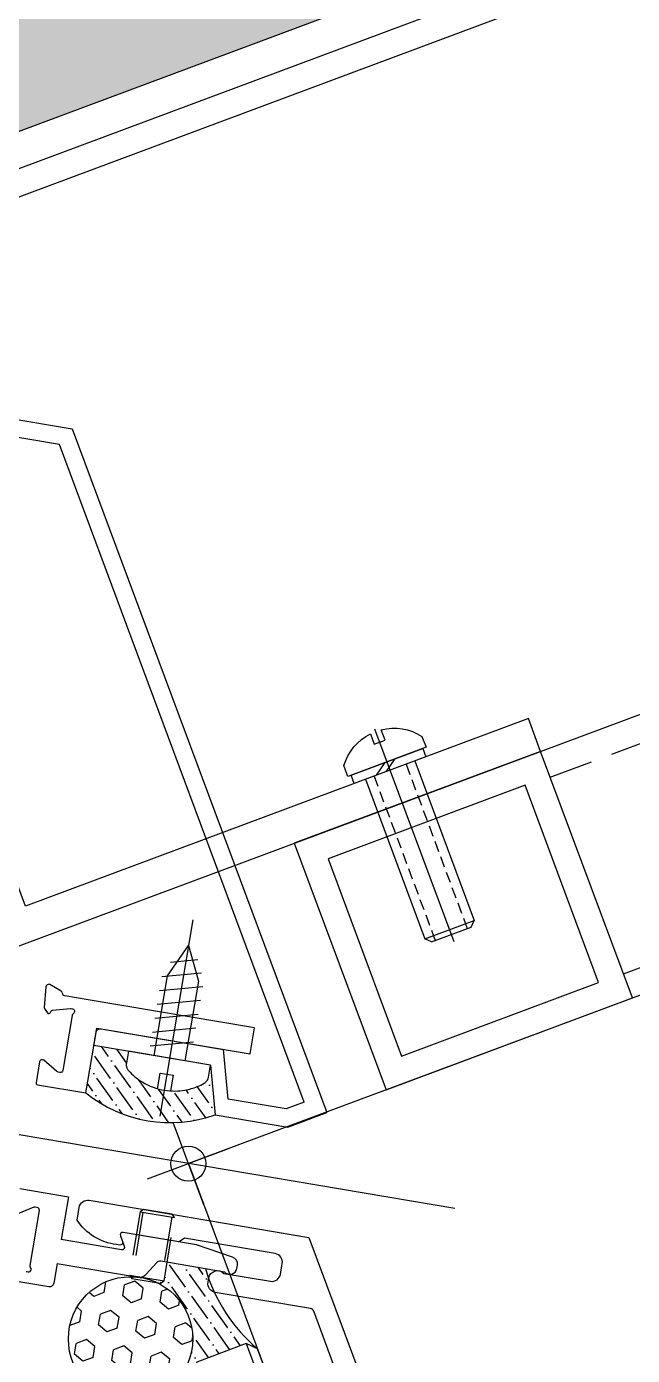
# Model space of a CAD drawing. Extents: x 12199666 to 24617114, y 1197707 to 2548648.
# Drawn here: x 12328339.3 to 12328408.5, y 1262951.4 to 1263102.9 of the extents above; entities that cross this region are included whole.
import ezdxf

# ---------------------------------------------------------------- set-up
doc = ezdxf.new("R2010")
doc.units = 0
doc.header["$LTSCALE"] = 10
doc.header["$MEASUREMENT"] = 0
for name, pattern in [('TX-PLAN-T1-F11$0$ACAD_ISO04W100', [30, 24, -3, 0, -3]), ('TX-PLAN-T1-F11$0$CENTER', [2, 1.25, -0.25, 0.25, -0.25]), ('TX-PLAN-T1-F11$0$CENTER-PISA', [11, 6, -2, 1, -2]), ('TX-PLAN-T1-F11$0$CENTER2', [1.125, 0.75, -0.125, 0.125, -0.125]), ('TX-PLAN-T1-F11$0$DASHED', [0.75, 0.5, -0.25]), ('TX-PLAN-T1-F11$0$HIDDEN', [0.375, 0.25, -0.125]), ('TX-PLAN-T1-F11$0$HIDDEN-PISA', [4.5, 2.5, -2])]:
    doc.linetypes.add(name, pattern=pattern)
doc.layers.add('TX-PLAN-T1-F11$0$_EDO-ALUMINIUM-SECTION', color=90, linetype='Continuous', lineweight=30)
doc.layers.add('TX-PLAN-T1-F11$0$幕墙线', color=114, linetype='Continuous', lineweight=30)
for name, color, linetype in [('TX-PLAN-T1-F11$0$AXIS', 3, 'Continuous'), ('TX-PLAN-T1-F11$0$CW', 4, 'Continuous'), ('TX-PLAN-T1-F11$0$F-Alum', 4, 'Continuous'), ('TX-PLAN-T1-F11$0$F-center', 6, 'TX-PLAN-T1-F11$0$ACAD_ISO04W100'), ('TX-PLAN-T1-F11$0$F-dashed line', 8, 'TX-PLAN-T1-F11$0$DASHED'), ('TX-PLAN-T1-F11$0$F-dim', 1, 'Continuous'), ('TX-PLAN-T1-F11$0$F-Glass', 5, 'Continuous'), ('TX-PLAN-T1-F11$0$F-seslants', 8, 'Continuous'), ('TX-PLAN-T1-F11$0$F_MISC', 8, 'Continuous'), ('TX-PLAN-T1-F11$0$Hatch', 8, 'Continuous'), ('TX-PLAN-T1-F11$0$INSUL', 173, 'Continuous'), ('TX-PLAN-T1-F11$0$TC', 4, 'Continuous'), ('TX-PLAN-T1-F11$0$中心线', 1, 'TX-PLAN-T1-F11$0$CENTER2'), ('TX-PLAN-T1-F11$0$虚线', 8, 'TX-PLAN-T1-F11$0$HIDDEN'), ('TX-PLAN-T1-F11$0$螺栓钉类', 241, 'Continuous')]:
    doc.layers.add(name, color=color, linetype=linetype)

# ---------------------------------------------------------------- blocks, each defined once
blk = doc.blocks.new('*U161')
at = {"layer": 'TX-PLAN-T1-F11$0$F-Glass'}
blk.add_lwpolyline([(-49.07999967636551, 918.7199344702591), (-49.08000000512402, 0.9999999999995453), (-48.08000000512402, -4.547473508864641e-13), (-42.08000000512402, -4.547473508864641e-13), (-41.08000000512402, 0.9999999999995453), (-41.07999967636551, 918.7199344702593)], dxfattribs=at)
at = {"layer": 'TX-PLAN-T1-F11$0$TC', "color": 9, "linetype": 'Continuous'}
blk.add_line((-48.08000000512402, -4.547473508864641e-13), (-48.07999967636551, 918.7199344702591), dxfattribs=at)
blk = doc.blocks.new('TX-PLAN-T1-F11$0$A$C3FFC0167')
at = {"layer": 'TX-PLAN-T1-F11$0$F-dim'}
for p, q in [((0, 5), (0, -5)), ((-5, 0), (5, 0))]:
    blk.add_line(p, q, dxfattribs=at)
blk.add_circle((0, 0), 2, dxfattribs=at)
blk = doc.blocks.new('TX-PLAN-T1-F11$0$TY001')
at = {"layer": 'TX-PLAN-T1-F11$0$F-seslants'}
h = blk.add_hatch(dxfattribs=at)
h.set_pattern_fill('ANSI36', color=256, scale=10)
h.set_pattern_definition([(45, (53159.15010211314, 73373.3115634953), (0.6629126073623882, 2.430679560328757), [3.125, -0.625, 0, -0.625])])
h.paths.add_polyline_path([(1475.741659829626, -3.000238316584728), (1475.735380750382, -3.023698362056166), (1476.4957483178, -4.339844692236511), (1477.861875881907, -4.705488615596551), (1480.863326804014, -9.900803077907767), (1480.49768288061, -11.2669306419848, -0.108700271728402), (1486.044363597874, -5.352547239250271, -0.38366498551135), (1487.038812711835, -4.457765866041882), (1487.484396133805, -4.457765866041882, -0.0157503687940426), (1488.538812711835, -3.909441482843249), (1488.538812711835, 0.5262378203333355), (1486.361720151734, 0.5262378203333355), (1486.028386818245, 0.8595711536618182), (1486.028386818245, 1.287237766606268, -0.485481439502047)])
at = {"layer": 'TX-PLAN-T1-F11$0$Hatch'}
h = blk.add_hatch(dxfattribs=at)
h.set_pattern_fill('HEX', color=256, scale=10)
h.set_pattern_definition([(0, (53159.15010211314, 73373.3115634953), (0, 2.165063509461096), [1.25, -2.5]), (120, (53159.15010211314, 73373.3115634953), (-1.875, -1.082531754730548), [1.249999999999995, -2.499999999999991]), (59.99999999999999, (53160.40010211314, 73373.3115634953), (-1.875, 1.082531754730549), [1.25, -2.5])])
edge = h.paths.add_edge_path()
edge.add_arc((1479.197548260214, 3.192174270108808), 7.091483518212044, 0, 360)
at = {"color": 8, "linetype": 'TX-PLAN-T1-F11$0$DASHED'}
for p, q in [((1493.666666785255, 4.192904487004853), (1486.028386818245, 4.192904487004853)), ((1486.361720151734, 4.526237820333336), (1486.361720151734, 0.5262378203333355)), ((1493.666666785255, 4.526237820333336), (1493.666666785255, 0.5262378203333355)), ((1493.666666785255, 0.8595711536618182), (1486.028386818245, 0.8595711536618182))]:
    blk.add_line(p, q, dxfattribs=at)
blk.add_lwpolyline([(1493.666666785255, 0.5262378203333355), (1494.000000118744, 0.8595711536618182), (1494.000000118744, 4.192904487004853), (1493.666666785255, 4.526237820333336), (1486.361720151734, 4.526237820333336), (1486.028386818245, 4.192904487004853), (1486.028386818245, 0.8595711536618182), (1486.361720151734, 0.5262378203333355)], close=True, dxfattribs=at)
at = {"layer": 'TX-PLAN-T1-F11$0$CW'}
blk.add_lwpolyline([(1486.28876543371, 12.88240874816256), (1486.28876543371, 3.520583901990904, 0.2535998008637027), (1486.742967582773, 2.682667017157655), (1488.311711637303, 1.660826845196425, -0.2535998008634184), (1488.538812711835, 1.241868402779801), (1488.538812711835, -6.105417568207486, 0.6457513110634008), (1489.138812711928, -7.434567830408923), (1489.525033742655, -7.434567830408923, 0.3812640285024388), (1490.319859880721, -6.725405103337835), (1491.038812711835, -2.457766181410989), (1491.038812711835, 6.022618576302193, 0.5773502691902374), (1490.588812711881, 6.282426197445602), (1489.488812711788, 5.64734090132697, -0.5773502691789958), (1489.038812711835, 5.907148522470379), (1489.038812695304, 12.88240874816256)], format="xyb", dxfattribs=at)
at = {"layer": 'TX-PLAN-T1-F11$0$F-Alum'}
for points in [[(1486.28876543371, 12.88240874816256), (1484.000000000931, 12.88240874816256, -0.4142135623049005), (1483.500000000931, 13.38240874804615), (1483.5, 17.08240862868843, 0.3595081371707617)], [(1484.810222199885, 16.22055877445382, 0.06554300000034483), (1484.800000000047, 16.14291307446547), (1484.800000000047, 15.98240877444914, 0.4142139999965558), (1485.09999999986, 15.68240877446078, 0.2134220000012545), (1485.323606800055, 15.78240877445205, -0.2134219999990182), (1485.547213600017, 15.88240877444332), (1491.899999999907, 15.88240877447242, 0.4142140000029491), (1492.199999999953, 16.18240877446078), (1492.199999999953, 16.40333457446832, 0.1378519999999419), (1492.15607739985, 16.5596174744569), (1491.139015496708, 18.22612594829116, -0.5854977655323537)], [(1466.180228319252, -28.1639607452089), (1485.787945640972, -16.89569973788457, 0.2684855002917078), (1486.038812711835, -16.46218758852046), (1486.038812711835, -5.457765866041882, -0.4142135623730284), (1487.038812711835, -4.457765866041882), (1487.538812711835, -4.457765866041882, -0.618033988750209), (1488.338812711881, -6.057765866047703), (1488.338812711881, -11.45776610109897, 0.4142135623723339), (1489.338812711881, -12.45776610109897), (1490.538812711835, -12.45776610109897, 0.4142135623746174), (1491.538812711835, -11.45776610109897), (1491.538812711835, -0.957765866041882), (1491.038812711835, -0.457765866041882), (1491.038812711835, 6.022618891685852, 0.5773502691897603), (1490.588812711881, 6.282426512814709), (1489.988812712021, 5.936016351304715, -0.5773502691899626), (1489.538812711835, 6.195823972433573), (1489.538812711835, 6.542234133943566, -0.2206564983027841), (1491.538812711835, 11.46063381085696), (1493.000000118511, 11.46063381085696, -0.4142135623731195), (1494.000000118511, 10.46063381085696), (1494.000000000233, -14.95784693870519)]]:
    blk.add_lwpolyline(points, format="xyb", dxfattribs=at)
for points in [[(1494, 18.4824087744928), (1494, 12.88240874816256), (1489.038812695304, 12.88240874816256)], [(1494.000000000233, -11.29273159365403), (1494.000000000233, -14.95784693870519), (1459.364570251433, -34.96751975259394)]]:
    blk.add_lwpolyline(points, dxfattribs=at)
at = {"layer": 'TX-PLAN-T1-F11$0$F-center'}
blk.add_line((1500, -30.81192101103079), (1500, 345.6712806450087), dxfattribs=at)
at = {"layer": 'TX-PLAN-T1-F11$0$F-seslants'}
blk.add_arc((1496.712803189643, -20.91583100105345), 18.8687944706762, 115.6709090079712, 149.2449960017902, dxfattribs=at)
at = {"layer": 'TX-PLAN-T1-F11$0$Hatch'}
blk.add_circle((1479.197548260214, 3.192174270108808), 7.091483518212044, dxfattribs=at)
at = {"layer": 'TX-PLAN-T1-F11$0$F_MISC'}
for name, p, rotation in [('*U161', (1456.811700079124, 31.73098348452186), 120.0159999954288), ('TX-PLAN-T1-F11$0$A$C3FFC0167', (1500, 0), 30.01599997489868)]:
    blk.add_blockref(name, p, dxfattribs=dict(at, rotation=rotation))
blk = doc.blocks.new('TX-PLAN-T1-F11$0$#10x13_Pan-flat-3')
at = {"color": 8, "linetype": 'TX-PLAN-T1-F11$0$HIDDEN-PISA'}
for p, q in [((-1.711377303647168, 10.79835977248877), (1.327780362582416, 11.6126996170351)), ((-2.400000006142363, 9.013843874672602), (1.996997242757061, 10.19201573984174)), ((-2.40000000505097, 7.413843874674058), (2.39999999407155, 8.700000001605076)), ((-2.400000003959576, 5.813843874675513), (2.399999995162943, 7.100000001606531)), ((-2.400000002875458, 4.213843874676968), (2.399999996247061, 5.500000001607987)), ((-2.400000001784065, 2.613843874678423), (2.399999997338455, 3.900000001609442)), ((-2.400000000699947, 1.013843874672602), (2.399999998429848, 2.300000001610897))]:
    blk.add_line(p, q, dxfattribs=at)
for points in [[(-1.790000000022701, -1.251464709639549e-09), (-1.790000006294576, 9.199999998738349), (-8.869392331689596e-09, 12.99999999994179), (1.78999999370717, 9.200000001175795), (1.789999999979045, 1.178705133497715e-09)], [(-0.7499999975334504, -3.659838021652831), (-0.7499999987630872, -1.850000000558794), (0.7500000012369128, -1.849999999540159), (0.7500000024665496, -3.659838020634197)]]:
    blk.add_lwpolyline(points, dxfattribs=at)
at = {"color": 32, "flags": 128}
blk.add_lwpolyline([(-4.750000000021828, -3.281456883996725e-09), (-4.749999999090505, -1.390168597587035, 0.02044951340221976), (-4.746657334493648, -1.471864103412372, 0.04398758774826101), (-4.716998160060029, -1.644951949376264, 0.0521855455310235), (-4.643293307010026, -1.839642807550263, 0.08249689016993748), (-4.4499858410054, -2.104325317188341, 0.02582980303273893), (-4.372616108048533, -2.172696028275823, 0.07268352806201751), (-2.617075641232077, -3.194163244705123, 0.09869610361643641), (0.08183213378651999, -3.69952322718018, 0.08249638678170287), (2.347977953162626, -3.295875031042669, 0.05218730035141757), (3.66753867942316, -2.666293208916613, 0.03066688341591993), (4.372616110929812, -2.172696022316813, 0.01330350973470385), (4.413354222931957, -2.138474128398229, 0.03657129110302831), (4.515303253050661, -2.033838485651358, 0.03475147926750673), (4.597077649370476, -1.921637741856102, 0.02182096229391937), (4.640176463399257, -1.845784510762314, 0.02280395151312757), (4.677971628436353, -1.76281944513903, 0.02280645284837659), (4.708056659233989, -1.676747445577348, 0.02181846118107081), (4.729386651873938, -1.592163116256415, 0.03475398225205351), (4.74792484894715, -1.454558013821952, 0.01610989314854271), (4.750000000909495, -1.390168591096881), (4.749999999978172, 3.194145392626524e-09)], format="xyb", close=True, dxfattribs=at)
at = {"layer": 'TX-PLAN-T1-F11$0$AXIS', "color": 8, "linetype": 'TX-PLAN-T1-F11$0$CENTER-PISA'}
blk.add_line((-1.088483259081841e-08, 15.98909419596748), (4.547473508864641e-09, -6.700000000018917), dxfattribs=at)
blk = doc.blocks.new('*U194')
at = {"layer": 'TX-PLAN-T1-F11$0$中心线', "color": 1, "linetype": 'TX-PLAN-T1-F11$0$CENTER', "ltscale": 2.357947691000002}
blk.add_line((-4.263256414560601e-14, 20.90048662063384), (1.4210854715202e-14, -4.956409502317115), dxfattribs=at)
at = {"layer": 'TX-PLAN-T1-F11$0$虚线', "linetype": 'TX-PLAN-T1-F11$0$HIDDEN', "ltscale": 0.5}
for p, q in [((-1.948286311568509, 1.13686837721616e-13), (-1.948286311568566, 20.00000000000011)), ((1.948286311568523, 1.13686837721616e-13), (1.948286311568481, 20.00000000000011))]:
    blk.add_line(p, q, dxfattribs=at)
at = {"layer": 'TX-PLAN-T1-F11$0$螺栓钉类', "color": 241, "linetype": 'Continuous'}
for p, q in [((-2.40807576862025, 20.00000000000011), (-2.999791744951651, 19.40828402366867)), ((2.408075768620179, 20.00000000000011), (-2.408075768620321, 20)), ((2.408075768620179, 20.00000000000011), (2.999791744951594, 19.40828402366867)), ((2.999791744951594, 19.40828402366867), (-2.999791744951636, 19.40828402366867)), ((-2.999791744951622, 1.13686837721616e-13), (-2.999791744951651, 19.40828402366867)), ((2.999791744951636, 1.13686837721616e-13), (2.999791744951594, 19.40828402366867)), ((-0.9100693464279175, -1), (0.5333063006401062, 0)), ((0.2446311712265015, -1), (1.688006818294525, 0))]:
    blk.add_line(p, q, dxfattribs=at)
blk.add_lwpolyline([(4.350000023841858, 0), (4.350000023841858, -1), (-4.350000023841858, -1), (-4.350000023841858, 0)], close=True, dxfattribs=at)
blk.add_lwpolyline([(-4.75, -1), (4.75, -1), (4.75, -2.319999992847443, -0.2072557309237045), (0.6600000262260437, -4.663157165050507), (0.6600000262260437, -3.379999995231628), (-0.6600000262260437, -3.379999995231628), (-0.6600000262260437, -4.663157165050507, -0.2072557309237047), (-4.75, -2.319999992847443)], format="xyb", close=True, dxfattribs=at)
blk = doc.blocks.new('*U195')
at = {"layer": 'TX-PLAN-T1-F11$0$INSUL', "lineweight": 0}
h = blk.add_hatch(dxfattribs=at)
h.set_pattern_fill('岩棉', color=256, scale=60.00000000000002, style=0, pattern_type=2)
h.set_pattern_definition([(171.78891, (31.98000479999999, 119.4285713999999), (-403.9210344936758, 60.00000149168051), [2.0005134, -418.1072400000002]), (146.908661, (33.73372379999999, 118.2857141999999), (-95.04024262992478, 60.00000083033304), [2.093239800000001, -437.4870720000002]), (132.32733, (35.03487, 116.8571429999999), (-106.9202743718115, 119.9999994801657), [1.932303599999998, -403.8514799999996]), (114.796992, (35.8268718, 115.1428571999999), (-23.76006081965321, 59.99999964663972), [1.8883968, -196.393272]), (91.6202240999998, (35.8834434, 113.1428574), (-11.88003000216715, 359.9999998263044), [2.000800199999999, -418.1671799999997]), (82.82482490000001, (30.05657160000001, 66.85714259999999), (83.16020966511272, 659.9999982204777), [46.65104279999994, -9750.067799999993]), (97.17517500000001, (41.823459, 66.85714259999999), (-83.16021148970225, 659.9999979909094), [46.65104280000004, -9750.06780000001]), (88.37977579999999, (35.9965866, 113.1428574), (11.88002583240484, 359.9999999412873), [2.0008002, -418.16718]), (65.203007, (36.05315819999999, 115.1428571999999), (23.76006077749137, 59.99999973523376), [1.888396799999998, -196.3932719999997]), (47.67266909999998, (36.84516060000001, 116.8571429999999), (106.9202740388371, 119.9999998207617), [1.932303599999999, -403.8514799999998]), (33.09133829999998, (38.14630680000001, 118.2857141999999), (95.0402417250371, 60.00000218260124), [2.0932398, -437.4870719999998]), (8.211089519999998, (39.90002519999999, 119.4285713999999), (403.9210347392536, 59.99999988934716), [2.0005134, -418.1072399999999]), (87.16616460000002, (30.00000000000001, 65.71428599999996), (11.88002507150802, 180.0000001810667), [1.144256399999998, -239.1495899999996]), (103.9013849999999, (30.282858, 64.57142879999994), (-47.5201215879632, 179.9999997770064), [1.177340399999998, -246.0641939999996]), (111.603615, (30.73543020000001, 63.42857159999996), (-11.88003031737481, 59.99999997976404), [1.229204999999999, -63.30404399999991]), (122.761347, (31.470861, 62.28571439999996), (-35.64009214299298, 59.99999937378065), [1.3590366, -284.0386379999999]), (138.290552, (32.43257759999999, 61.42857119999996), (-71.2801817170538, 60.00000123338383), [1.288252200000001, -269.2446480000003]), (152.003514, (33.5074374, 60.85714259999997), (-106.9202745038909, 59.99999917536116), [1.2173142, -254.4187140000001]), (166.477202, (34.6954404, 60.57142859999996), (-237.6006083015547, 60.00000192533073), [1.2218772, -255.3723300000001]), (167.070755, (35.94001500000002, 60.28571399999996), (-249.4806394894893, 59.99999988713196), [1.276948800000001, -266.8823280000002]), (12.92924439999999, (35.94001500000002, 60.28571399999996), (249.4806395808134, 59.99999961372987), [1.2769488, -266.882328]), (13.52279750000001, (37.1845896, 60.57142859999996), (237.6006088251535, 59.99999985187424), [1.221877199999999, -255.3723299999998]), (27.99648529999997, (38.3725926, 60.85714259999997), (118.8003031649702, 60.00000218637319), [1.2173142, -254.418714]), (41.70944699999995, (39.44745299999998, 61.42857119999996), (71.28018116740307, 60.00000178097831), [1.288252199999999, -269.2446479999997]), (57.2386522, (40.40916960000001, 62.28571439999996), (118.8003026691194, 180.000001000711), [1.359036599999999, -284.0386379999999]), (68.396384, (41.1445998, 63.42857159999996), (11.88003024886847, 60.00000021423826), [1.229204999999999, -63.30404399999996]), (76.098615, (41.59717259999999, 64.57142879999994), (11.88003045248315, 59.99999970942572), [1.177340399999998, -246.0641939999996]), (92.83383529999988, (41.8800306, 65.71428599999996), (-11.88003015074521, 179.9999999348276), [1.144256399999999, -239.1495899999998])])
h.paths.add_polyline_path([(0, 0), (429.9707085312324, 0), (429.9707085312324, 59.99999999999999), (0, 59.99999999999999)])
at = {"layer": 'TX-PLAN-T1-F11$0$INSUL'}
blk.add_lwpolyline([(0, 0), (429.9707085312324, 0), (429.9707085312324, 59.99999999999999), (0, 59.99999999999999)], close=True, dxfattribs=at)
blk = doc.blocks.new('TX-PLAN-T1-F11$0$A$C6BF074A9')
at = {"layer": 'TX-PLAN-T1-F11$0$F-Alum'}
blk.add_lwpolyline([(41.15684143688122, -207.7081718523377), (43.75396952407027, -206.2065308504652), (-210.3976291322469, 233.7131980354052), (-212.994757219436, 232.2115570334454)], close=True, dxfattribs=at)
at = {"layer": 'TX-PLAN-T1-F11$0$F_MISC', "ltscale": 18000, "extrusion": (6.800515792032808e-07, -9.067815260528008e-07, -0.9999999999993576), "xscale": -1, "rotation": 239.9840001645362}
blk.add_blockref('*U195', (-37.87882982764083, -68.09845589171347, -0.0003954173365476329), dxfattribs=at)
blk = doc.blocks.new('*U193')
at = {"layer": 'TX-PLAN-T1-F11$0$F-seslants'}
h = blk.add_hatch(dxfattribs=at)
h.set_pattern_fill('ANSI36', color=256, scale=10)
h.set_pattern_definition([(45, (51659.15010211314, 73373.3115634953), (0.6629126073623882, 2.430679560328757), [3.125, -0.625, 0, -0.625])])
h.paths.add_polyline_path([(9.31932475650683, 8.505888903877349, -0.02582980297440925), (9.387695467565209, 8.583258636601386, -0.08249689016993748), (9.65237797726877, 8.776566102431389, -0.05218554553102349), (9.847068835515529, 8.8502709553577, -0.04398758774826101), (10.02015668153763, 8.879930129667628, -0.0204495134361547), (10.10185218742117, 8.883272794206277), (11.49202078185044, 8.88327279422083), (11.49202078161761, 12.88240874800249), (6, 12.88240874816256, 0.2608104144078784), (6, -2.09538701477868), (11.49202078185044, -0.6167272057937225), (10.101852187654, -0.6167272057937225, -0.01610989316636307), (10.03746276488528, -0.6146520537877223, -0.03475398225205351), (9.89985766238533, -0.5961138566199224, -0.02181846118107081), (9.815273333108053, -0.5747838639217662, -0.02280645284837659), (9.729201333597302, -0.5446988330659224, -0.02280395151312758), (9.646236267872155, -0.5069036679778947, -0.02182096229391937), (9.570383036741987, -0.4638048538909061, -0.03475147926750674), (9.458182292990386, -0.3820304574910551, -0.03657129110302829), (9.353546650381759, -0.2800814273068681, -0.0133035096243883), (9.319324756739661, -0.2393433156394167, -0.03066688343163973), (8.825727570336312, 0.4657341165584512, -0.05218730035141757), (8.196145749185234, 1.78529484324099, -0.08249638678170287), (7.792497554561123, 4.051440662879031, -0.09869610361643641), (8.297857538796961, 6.750348437562934, -0.0726835280703614)])
at = {"layer": 'TX-PLAN-T1-F11$0$F-Alum', "flags": 128}
for points in [[(9.09255196643062, -11.85761746624485), (78.35422935755923, 28.15642345116066), (78.35422935755923, 67.55850777409796), (65.99552698526531, 88.95061007936602), (67.72729847277515, 89.95109372012666), (80.35422935755923, 68.09470547204546), (80.35422935755923, 27.00209521962097), (8.361264120787382, -14.58987259608693)], [(53.01061472645961, -31.80457267696329), (390.065040307818, -615.223651404347)]]:
    blk.add_lwpolyline(points, dxfattribs=at)
for points in [[(70.5967625908088, 53.70181540730118), (20.37412010924891, 24.68705649960611), (53.01061471598223, -31.80457268311875), (56.47415769123472, -29.80360540235415), (25.83863036497496, 23.22448080564209), (72.59772987198085, 50.23827243235428)], [(38.00336015643552, -5.828000438850722), (12.03444380452856, -20.8308320096985), (27.04169837292284, -46.80740424868418), (53.01061472506262, -31.80457267785096)], [(36.90642838552594, -9.926383129684837), (16.13282649754547, -21.92776378113194), (28.13863014383242, -42.70902155785006), (48.91223203204572, -30.70764090638841)]]:
    blk.add_lwpolyline(points, close=True, dxfattribs=at)
at = {"layer": 'TX-PLAN-T1-F11$0$F-Alum'}
blk.add_lwpolyline([(16.49999999860302, -4.866727205939242), (16.49999999930151, 14.37491890779347), (16.5, 17.08240862868843, -0.3595081371707617), (16.74324940005317, 17.37699217445333, 0.2637249999956934), (16.96840649982914, 17.56896947445057), (17.48190779983997, 18.97980277445458, 0.08748900000110169), (17.5, 19.08240877445496, 0.414214000000818), (17.19999999995343, 19.38240877445787, 0.0218199999991916), (17.17385330004618, 19.38126717446721), (14.80831709993072, 19.17430957446049, 0.1763269999970842), (14.62233179993927, 19.08758317446336), (14.25857870001346, 18.72383017446555, 0.198911999996341), (14.19999999995343, 18.58240877444041, 0.06554299999994298), (14.20681490004063, 18.53064497445303, 0.2679489999965194), (14.34823619993404, 18.38922357445699), (14.51729610003531, 18.34392417444906, -0.2679490000007903), (14.6587175000459, 18.20250277446758), (15.18977779988199, 16.22055877445382, -0.06554300000034483), (15.19999999995343, 16.14291307446547), (15.19999999995343, 15.98240877444914, -0.4142139999965558), (14.89999999990687, 15.68240877446078, -0.2134220000012545), (14.67639319994487, 15.78240877445205, 0.2134219999990182), (14.45278639998287, 15.88240877444332), (8.099999999860302, 15.88240877447242, -0.4142140000029491), (7.800000000046566, 16.18240877446078), (7.800000000046566, 16.40333457446832, -0.1378519999999419), (7.843922599917278, 16.5596174744569), (8.860984503291547, 18.22612594829116, 0.5854977655323537), (8.604907018365338, 18.68240877447533), (6.199999999953434, 18.68240877446078, 0.4142135623219491), (6, 18.4824087744928), (6, 12.88240874816256), (12.98969077528454, 12.88240874795883, -0.4142135623730951), (13.48969077528454, 12.38240874795883), (13.48969077528454, -4.866727205939242)], format="xyb", close=True, dxfattribs=at)
for points in [[(11.49202078185044, -0.6167272057937225), (11.49202078161761, 12.88240874814801), (13.48969077528454, 12.88240874817711), (13.48969077528454, -1.772401534864912)], [(11.49202078185044, -0.6167272057937225), (6, -2.09538701477868), (6, -10.50267945055384), (8.361264120787382, -14.58987259608693)], [(9.09255196643062, -11.85761746624485), (8, -9.966481752388063), (8, -3.249715246318374), (13.48969077528454, -1.772401534864912)]]:
    blk.add_lwpolyline(points, dxfattribs=at)
at = {"layer": 'TX-PLAN-T1-F11$0$F-center'}
blk.add_line((0, -30.81192101103079), (0, 345.6712806450087), dxfattribs=at)
at = {"layer": 'TX-PLAN-T1-F11$0$F-dashed line', "flags": 128}
for points in [[(50.2786876456812, -33.38286887168942), (387.3331132275052, -616.8019476004993)], [(29.57848780532368, -45.34184349645511), (366.632913393667, -628.760922236208)]]:
    blk.add_lwpolyline(points, dxfattribs=at)
at = {"layer": 'TX-PLAN-T1-F11$0$Hatch'}
blk.add_arc((19.38038502889685, 5.393510866648285), 15.33356758874301, 150.764598416439, 209.2354015835611, dxfattribs=at)
blk.add_blockref('TX-PLAN-T1-F11$0$A$C6BF074A9', (295.3913204157725, -154.9408162646432))
at = {"layer": 'TX-PLAN-T1-F11$0$F_MISC'}
for name, p, rotation in [('TX-PLAN-T1-F11$0$#10x13_Pan-flat-3', (11.49202078185044, 4.133272794191726), 269.9999999616367), ('TX-PLAN-T1-F11$0$A$C3FFC0167', (0, 0), 30.01599997489868), ('*U194', (48.04860581387766, -15.21952834243712), 120.0159999850837)]:
    blk.add_blockref(name, p, dxfattribs=dict(at, rotation=rotation))
blk = doc.blocks.new('TX-PLAN-T1-F11$0$A$C21521A5F')
at = {"rotation": 90}
for name, p in [('*U193', (388.7170751225203, 7760.219757124782, 0.0004146164392175001)), ('TX-PLAN-T1-F11$0$TY001', (388.7170751225203, 6260.219757124782, 0.0004146164392175001))]:
    blk.add_blockref(name, p, dxfattribs=at)
blk = doc.blocks.new('TX-PLAN-T1-F11$0$标准层幕墙0118')
at = {"color": 3}
blk.add_blockref('TX-PLAN-T1-F11$0$A$C21521A5F', (32561.28292488377, 9139.780242875713, -0.0004146164392174988), dxfattribs=at)
blk = doc.blocks.new('TX-PLAN-T1-F11')
at = {"layer": 'TX-PLAN-T1-F11$0$幕墙线'}
blk.add_lwpolyline([(12329355.97941197, 1268889.68554773), (12329809.55637091, 1267672.630201836), (12329106.43591221, 1267410.58851202), (12329560.01686937, 1266193.534655922), (12328856.89241254, 1265931.491476064), (12329310.4733697, 1264714.437619966), (12328607.34891296, 1264452.394439864), (12329060.92987003, 1263235.340584011), (12328357.80541329, 1262973.297403908), (12328811.38237223, 1261756.242058014), (12328108.26191362, 1261494.200367953), (12328561.84287069, 1260277.1465121), (12327858.71841386, 1260015.103332242), (12328312.29537289, 1258798.047986103), (12327609.17491428, 1258536.006296042), (12328062.75187322, 1257318.950950148), (12327359.63141452, 1257056.909260331), (12327813.20837355, 1255839.853914192), (12327110.08791494, 1255577.812224131), (12327563.66887201, 1254360.758368278)], dxfattribs=at)
at = {"layer": 'TX-PLAN-T1-F11$0$_EDO-ALUMINIUM-SECTION', "rotation": 350.4236156863823}
blk.add_blockref('TX-PLAN-T1-F11$0$标准层幕墙0118', (12293055.45042718, 1251790.443008234), dxfattribs=at)

msp = doc.modelspace()

# ---------------------------------------------------------------- block references
msp.add_blockref('TX-PLAN-T1-F11', (0, 0))

doc.saveas('drawing.dxf')
